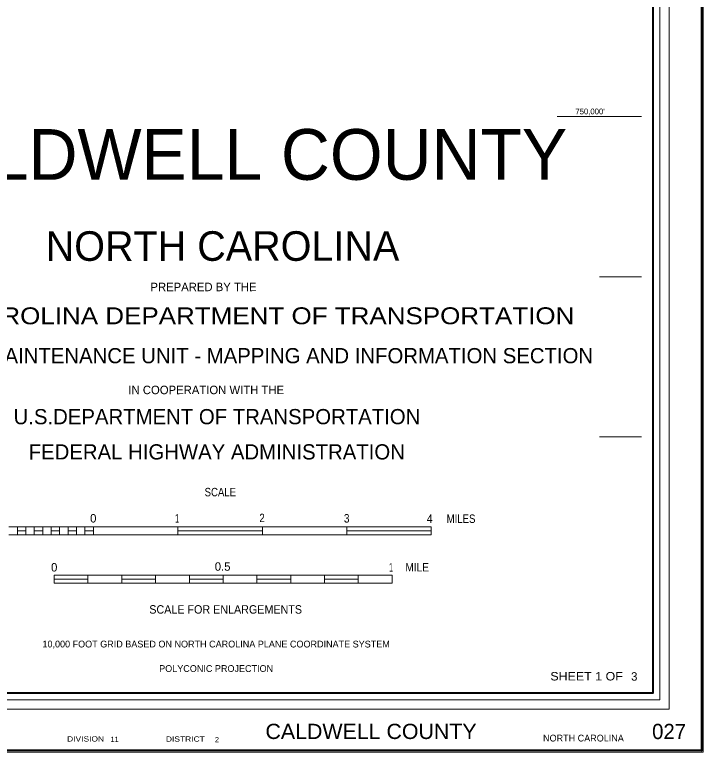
# Model space of a CAD drawing. Extents: x 324815 to 423693, y 216496 to 403863.
# Drawn here: x 408328 to 421445, y 216496 to 230539 of the extents above; entities that cross this region are included whole.
import ezdxf
from ezdxf.enums import TextEntityAlignment as Align

# ---------------------------------------------------------------- set-up
doc = ezdxf.new("R2010")
doc.units = 0
doc.header["$LTSCALE"] = 50
doc.header["$PDMODE"] = 32
doc.header["$PDSIZE"] = 25
for name, color, linetype, lineweight in [('1', 7, 'Continuous', 25), ('20', 7, 'Continuous', 40), ('61', 7, 'Continuous', 13)]:
    doc.layers.add(name, color=color, linetype=linetype, lineweight=lineweight)
doc.layers.add('12', color=7, linetype='Continuous')

msp = doc.modelspace()

# ---------------------------------------------------------------- linework, layer by layer
at = {"layer": '1', "lineweight": 13}
msp.add_lwpolyline([(421445.17, 216496.45), (324814.53, 216496.45), (324814.53, 272893.49), (421445.17, 272893.49)], close=True, dxfattribs=at)
at = {"layer": '1'}
msp.add_point((421410.17, 216531.45), dxfattribs=at)
at = {"layer": '20', "lineweight": 13}
for p, q in [((408217.52, 220788.66), (409826.86, 220788.66)), ((408378.45, 220638.91), (408378.45, 220788.66)), ((408539.39, 220638.91), (408539.39, 220788.66)), ((408700.32, 220638.91), (408700.32, 220788.66)), ((408861.26, 220638.91), (408861.26, 220788.66)), ((409022.19, 220638.91), (409022.19, 220788.66)), ((409183.12, 220638.91), (409183.12, 220788.66)), ((409344.06, 220638.91), (409344.06, 220788.66)), ((409504.99, 220638.91), (409504.99, 220788.66)), ((409665.93, 220638.91), (409665.93, 220788.66)), ((409826.86, 220638.91), (409826.86, 220788.66)), ((409826.86, 220788.66), (411436.21, 220788.66)), ((411436.21, 220638.91), (411436.21, 220788.66)), ((413045.55, 220638.91), (413045.55, 220788.66)), ((414654.89, 220638.91), (414654.89, 220788.66)), ((416264.24, 220638.91), (416264.24, 220788.66)), ((408217.52, 220638.91), (409826.86, 220638.91)), ((408378.45, 220713.79), (408539.39, 220713.79)), ((408700.32, 220713.79), (408861.26, 220713.79)), ((409022.19, 220713.79), (409183.12, 220713.79)), ((409344.06, 220713.79), (409504.99, 220713.79)), ((409665.93, 220713.79), (409826.86, 220713.79)), ((409826.86, 220638.91), (411436.21, 220638.91)), ((411436.21, 220713.79), (413045.55, 220713.79)), ((414654.89, 220713.79), (416264.24, 220713.79)), ((409080.04, 219717.01), (409080.04, 219866.76)), ((409080.04, 219791.88), (409723.77, 219791.88)), ((409723.77, 219717.01), (409723.77, 219866.76)), ((410367.51, 219717.01), (410367.51, 219866.76)), ((410367.51, 219791.88), (411011.25, 219791.88)), ((411011.25, 219717.01), (411011.25, 219866.76)), ((411654.98, 219717.01), (411654.98, 219866.76)), ((411654.98, 219791.88), (412298.72, 219791.88)), ((412298.72, 219717.01), (412298.72, 219866.76)), ((412942.46, 219717.01), (412942.46, 219866.76)), ((412942.46, 219791.88), (413586.2, 219791.88)), ((413586.2, 219717.01), (413586.2, 219866.76)), ((414229.93, 219717.01), (414229.93, 219866.76)), ((414229.93, 219791.88), (414873.67, 219791.88)), ((414873.67, 219717.01), (414873.67, 219866.76)), ((415517.41, 219717.01), (415517.41, 219866.76)), ((409080.04, 219717.01), (409723.77, 219717.01)), ((409723.77, 219717.01), (410367.51, 219717.01)), ((410367.51, 219717.01), (411011.25, 219717.01)), ((411011.25, 219717.01), (411654.98, 219717.01)), ((411654.98, 219717.01), (412298.72, 219717.01)), ((412298.72, 219717.01), (412942.46, 219717.01)), ((412942.46, 219717.01), (413586.2, 219717.01)), ((413586.2, 219717.01), (414229.93, 219717.01)), ((414229.93, 219717.01), (414873.67, 219717.01)), ((414873.67, 219717.01), (415517.41, 219717.01))]:
    msp.add_line(p, q, dxfattribs=at)
at = {"layer": '20'}
for points in [[(324849.53, 272858.49), (421410.17, 272858.49), (421410.17, 216531.45), (324849.53, 216531.45)], [(328037.39, 271749.53), (420484.67, 271749.53), (420484.67, 217623.17), (328037.39, 217623.17)]]:
    msp.add_lwpolyline(points, close=True, dxfattribs=at)
at = {"layer": '20', "lineweight": 13}
msp.add_lwpolyline([(327728.2, 272074.99), (327728.2, 217313.89), (327906.75, 217492.56), (327906.75, 271880.17), (420615.27, 271880.17), (420615.27, 217492.56), (327906.75, 217492.56), (327728.2, 217313.89), (420793.86, 217313.89), (420793.86, 272074.99)], close=True, dxfattribs=at)
for points in [[(411436.21, 220788.66), (413045.55, 220788.66), (414654.89, 220788.66), (416264.24, 220788.66)], [(411436.21, 220638.91), (413045.55, 220638.91), (414654.89, 220638.91), (416264.24, 220638.91)], [(409080.04, 219866.76), (409723.77, 219866.76), (410367.51, 219866.76), (411011.25, 219866.76), (411654.98, 219866.76), (412298.72, 219866.76), (412942.46, 219866.76), (413586.2, 219866.76), (414229.93, 219866.76), (414873.67, 219866.76), (415517.41, 219866.76)]]:
    msp.add_lwpolyline(points, dxfattribs=at)
at = {"layer": '61'}
for p, q in [((418662.44, 228600), (420271.44, 228600)), ((419466.94, 225552), (420271.44, 225552)), ((419466.94, 222504), (420271.44, 222504))]:
    msp.add_line(p, q, dxfattribs=at)

# ---------------------------------------------------------------- texts
at = {"layer": '12'}
msp.add_text('    CALDWELL COUNTY   ', height=965.6, dxfattribs=at).set_placement((412286.71, 227396.45), align=Align.CENTER)
for s, height, rotation, p in [('NORTH CAROLINA', 563.3, 0.007, (412286.74, 225853.75)), ('PREPARED BY THE', 161, 0.006, (411923.95, 225275.96)), ('STATE ROAD MAINTENANCE UNIT - MAPPING AND INFORMATION SECTION', 289.7, 0.002, (412287.12, 223902.95)), ('IN COOPERATION WITH THE', 161, 0.007, (411976.69, 223314.87)), ('U.S.DEPARTMENT OF TRANSPORTATION', 289.7, 0.006, (412180.46, 222741.86)), ('FEDERAL HIGHWAY ADMINISTRATION', 289.7, 0.006, (412177.03, 222071.13))]:
    msp.add_text(s, height=height, rotation=rotation, dxfattribs=at).set_placement(p, align=Align.CENTER)
at = {"layer": '12', "width": 1.15}
msp.add_text('NORTH CAROLINA DEPARTMENT OF TRANSPORTATION', height=321.8, rotation=0.007, dxfattribs=at).set_placement((412239.15, 224646.22), align=Align.CENTER)
at = {"layer": '20'}
for s, height, width, p in [('SCALE', 161, 0.85, (412245.29, 221369.48)), ('2', 161, 0.85, (413040.22, 220877.89)), ('1', 161, 0.5, (411421.46, 220870.66)), ('3', 161, 0.9, (414651.75, 220870.66)), ('4', 161, 0.95, (416234.38, 220863.43)), ('MILES', 161, 0.85, (416830.8, 220863.24)), ('1', 161, 0.5, (415497.26, 219938.09)), ('MILE', 161, 0.9, (415995.9, 219938.38)), ('SCALE FOR ENLARGEMENTS', 161, 0.95, (412346.46, 219135.64)), ('SHEET 1 OF', 160.9, 1.1, (419222.53, 217863.47)), ('CALDWELL COUNTY    ', 289.7, 1.05, (415341.99, 216748.75)), ('DIVISION', 100, 1.2, (409678.51, 216700.41)), ('DISTRICT', 100, 1.2, (411578.87, 216698.1))]:
    msp.add_text(s, height=height, dxfattribs=dict(at, width=width)).set_placement(p, align=Align.CENTER)
for s, height, p in [('0', 161, (409824.38, 220870.66)), ('0', 161, (409080.04, 219938.09)), ('0.5', 161, (412288.65, 219952.54)), ('3  ', 160.9, (420190.64, 217859.56)), ('027', 289.7, (420794.3, 216747.41))]:
    msp.add_text(s, height=height, dxfattribs=at).set_placement(p, align=Align.CENTER)
for s, rotation, p in [('10,000 FOOT GRID BASED ON NORTH CAROLINA PLANE COORDINATE SYSTEM', 359.995, (412165.11, 218491.86)), ('POLYCONIC PROJECTION', 0.001, (412165.27, 218026.09))]:
    msp.add_text(s, height=128.7, rotation=rotation, dxfattribs=at).set_placement(p, align=Align.CENTER)
for s, height, p in [('NORTH CAROLINA', 128.7, (418392.94, 216701.3)), ('11', 100, (410154.23, 216691.16)), (' 2', 100, (412103.96, 216687.71))]:
    msp.add_text(s, height=height, dxfattribs=at).set_placement(p)
at = {"layer": '61'}
msp.add_text("750,000'", height=110, dxfattribs=at).set_placement((419288.36, 228642.86), align=Align.CENTER)

doc.saveas('drawing.dxf')
